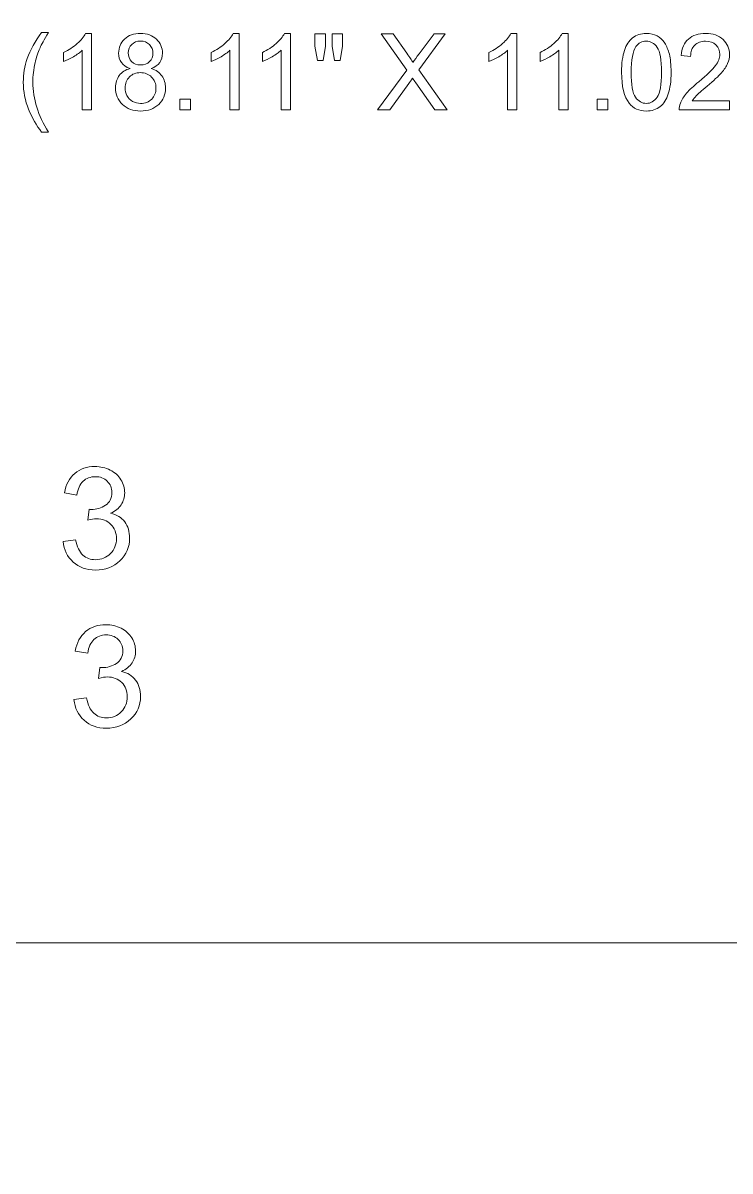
# Model space of a CAD drawing. Header units: millimetres. Extents: x -712 to 738, y -887 to 928.
# Drawn here: x 196.8 to 253.2, y 414.1 to 505.6 of the extents above; entities that cross this region are included whole.
import ezdxf

# ---------------------------------------------------------------- set-up
doc = ezdxf.new("R2010")
doc.units = ezdxf.units.MM
doc.header["$MEASUREMENT"] = 0
doc.layers.add('layer 1', color=7, linetype='Continuous')

msp = doc.modelspace()

# ---------------------------------------------------------------- linework, layer by layer
at = {"layer": 'layer 1', "lineweight": 9}
for points, knots in [([(-681.7377, -887.4186), (-681.7377, -887.4186), (706.7376, -887.4186), (706.7376, -887.4186), (706.7376, -887.4186), (723.657, -887.4186), (737.5, -873.5754), (737.5, -856.6561), (737.5, -856.6561), (737.5, -856.6561), (737.5, 556.8187), (737.5, 556.8187), (737.5, 556.8187), (737.5, 573.7381), (723.657, 587.5812), (706.7376, 587.5812), (706.7376, 587.5812), (706.7376, 587.5812), (-681.7377, 587.5812), (-681.7377, 587.5812), (-681.7377, 587.5812), (-698.657, 587.5812), (-712.5, 573.7381), (-712.5, 556.8187), (-712.5, 556.8187), (-712.5, 556.8187), (-712.5, -856.6561), (-712.5, -856.6561), (-712.5, -856.6561), (-712.5, -873.5754), (-698.657, -887.4186), (-681.7377, -887.4186)], [0, 0, 0, 0, 0.1111111, 0.1111111, 0.1111111, 0.1111111, 0.2222222, 0.2222222, 0.2222222, 0.2222222, 0.3333333, 0.3333333, 0.3333333, 0.3333333, 0.4444444, 0.4444444, 0.4444444, 0.4444444, 0.5555556, 0.5555556, 0.5555556, 0.5555556, 0.6666667, 0.6666667, 0.6666667, 0.6666667, 0.7777778, 0.7777778, 0.7777778, 0.7777778, 1, 1, 1, 1]), ([(37.5, 152.2598), (37.5, 152.2598), (317.5, 152.2598), (317.5, 152.2598), (317.5, 152.2598), (317.5, 152.2598), (317.5, 432.2598), (317.5, 432.2598), (317.5, 432.2598), (317.5, 432.2598), (37.5, 432.2598), (37.5, 432.2598), (37.5, 432.2598), (37.5, 432.2598), (37.5, 152.2598), (37.5, 152.2598)], [0, 0, 0, 0, 0.2, 0.2, 0.2, 0.2, 0.4, 0.4, 0.4, 0.4, 0.6, 0.6, 0.6, 0.6, 1, 1, 1, 1])]:
    msp.add_open_spline(points, degree=3, knots=knots, dxfattribs=at)
at = {"layer": 'layer 1', "color": 250, "lineweight": 9}
for points, knots in [([(198.3367, 496.8958), (197.9275, 497.4136), (197.5804, 498.019), (197.2968, 498.7132), (197.2968, 498.7132), (197.0131, 499.4074), (196.872, 500.1271), (196.872, 500.8707), (196.872, 500.8707), (196.872, 501.5268), (196.9779, 502.1547), (197.1895, 502.7544), (197.1895, 502.7544), (197.4379, 503.4515), (197.8203, 504.1457), (198.3367, 504.8371), (198.3367, 504.8371), (198.3367, 504.8371), (198.8701, 504.8371), (198.8701, 504.8371), (198.8701, 504.8371), (198.5371, 504.2642), (198.3155, 503.855), (198.2083, 503.6095), (198.2083, 503.6095), (198.0404, 503.2299), (197.9077, 502.8334), (197.8118, 502.42), (197.8118, 502.42), (197.6933, 501.905), (197.634, 501.3871), (197.634, 500.8664), (197.634, 500.8664), (197.634, 499.5415), (198.046, 498.2179), (198.8701, 496.8958), (198.8701, 496.8958), (198.8701, 496.8958), (198.3367, 496.8958), (198.3367, 496.8958)], [0, 0, 0, 0, 0.0909091, 0.0909091, 0.0909091, 0.0909091, 0.1818182, 0.1818182, 0.1818182, 0.1818182, 0.2727273, 0.2727273, 0.2727273, 0.2727273, 0.3636364, 0.3636364, 0.3636364, 0.3636364, 0.4545455, 0.4545455, 0.4545455, 0.4545455, 0.5454545, 0.5454545, 0.5454545, 0.5454545, 0.6363636, 0.6363636, 0.6363636, 0.6363636, 0.7272727, 0.7272727, 0.7272727, 0.7272727, 0.8181818, 0.8181818, 0.8181818, 0.8181818, 1, 1, 1, 1]), ([(202.3242, 498.6737), (202.3242, 498.6737), (201.5792, 498.6737), (201.5792, 498.6737), (201.5792, 498.6737), (201.5792, 498.6737), (201.5792, 503.4176), (201.5792, 503.4176), (201.5792, 503.4176), (201.4, 503.2454), (201.1644, 503.0747), (200.8737, 502.904), (200.8737, 502.904), (200.583, 502.7332), (200.3206, 502.6048), (200.0891, 502.5202), (200.0891, 502.5202), (200.0891, 502.5202), (200.0891, 503.2398), (200.0891, 503.2398), (200.0891, 503.2398), (200.5054, 503.4345), (200.8695, 503.6716), (201.1813, 503.951), (201.1813, 503.951), (201.4931, 504.2289), (201.7147, 504.4984), (201.8445, 504.7609), (201.8445, 504.7609), (201.8445, 504.7609), (202.3242, 504.7609), (202.3242, 504.7609), (202.3242, 504.7609), (202.3242, 504.7609), (202.3242, 498.6737), (202.3242, 498.6737)], [0, 0, 0, 0, 0.1, 0.1, 0.1, 0.1, 0.2, 0.2, 0.2, 0.2, 0.3, 0.3, 0.3, 0.3, 0.4, 0.4, 0.4, 0.4, 0.5, 0.5, 0.5, 0.5, 0.6, 0.6, 0.6, 0.6, 0.7, 0.7, 0.7, 0.7, 0.8, 0.8, 0.8, 0.8, 1, 1, 1, 1]), ([(205.3862, 501.96), (205.0771, 502.0729), (204.8485, 502.2351), (204.699, 502.444), (204.699, 502.444), (204.5508, 502.6542), (204.476, 502.9054), (204.476, 503.1975), (204.476, 503.1975), (204.476, 503.6391), (204.6341, 504.0088), (204.9501, 504.3094), (204.9501, 504.3094), (205.2676, 504.6099), (205.6881, 504.7609), (206.2144, 504.7609), (206.2144, 504.7609), (206.7422, 504.7609), (207.1683, 504.6071), (207.49, 504.2995), (207.49, 504.2995), (207.8117, 503.9919), (207.9726, 503.618), (207.9726, 503.1763), (207.9726, 503.1763), (207.9726, 502.8955), (207.8992, 502.65), (207.7525, 502.4426), (207.7525, 502.4426), (207.6057, 502.2337), (207.3828, 502.0729), (207.0822, 501.96), (207.0822, 501.96), (207.4533, 501.8386), (207.7341, 501.6439), (207.9274, 501.373), (207.9274, 501.373), (208.1207, 501.1035), (208.2181, 500.7818), (208.2181, 500.4064), (208.2181, 500.4064), (208.2181, 499.8886), (208.0347, 499.454), (207.6692, 499.1012), (207.6692, 499.1012), (207.3023, 498.7485), (206.8212, 498.5721), (206.2243, 498.5721), (206.2243, 498.5721), (205.6274, 498.5721), (205.1463, 498.7485), (204.7794, 499.1027), (204.7794, 499.1027), (204.4139, 499.4568), (204.2305, 499.8985), (204.2305, 500.4276), (204.2305, 500.4276), (204.2305, 500.8213), (204.3307, 501.1515), (204.5311, 501.4167), (204.5311, 501.4167), (204.7314, 501.6834), (205.0165, 501.864), (205.3862, 501.96)], [0, 0, 0, 0, 0.0588235, 0.0588235, 0.0588235, 0.0588235, 0.1176471, 0.1176471, 0.1176471, 0.1176471, 0.1764706, 0.1764706, 0.1764706, 0.1764706, 0.2352941, 0.2352941, 0.2352941, 0.2352941, 0.2941176, 0.2941176, 0.2941176, 0.2941176, 0.3529412, 0.3529412, 0.3529412, 0.3529412, 0.4117647, 0.4117647, 0.4117647, 0.4117647, 0.4705882, 0.4705882, 0.4705882, 0.4705882, 0.5294118, 0.5294118, 0.5294118, 0.5294118, 0.5882353, 0.5882353, 0.5882353, 0.5882353, 0.6470588, 0.6470588, 0.6470588, 0.6470588, 0.7058824, 0.7058824, 0.7058824, 0.7058824, 0.7647059, 0.7647059, 0.7647059, 0.7647059, 0.8235294, 0.8235294, 0.8235294, 0.8235294, 0.8823529, 0.8823529, 0.8823529, 0.8823529, 1, 1, 1, 1]), ([(214.0936, 498.6737), (214.0936, 498.6737), (213.3486, 498.6737), (213.3486, 498.6737), (213.3486, 498.6737), (213.3486, 498.6737), (213.3486, 503.4176), (213.3486, 503.4176), (213.3486, 503.4176), (213.1694, 503.2454), (212.9338, 503.0747), (212.6431, 502.904), (212.6431, 502.904), (212.3524, 502.7332), (212.09, 502.6048), (211.8585, 502.5202), (211.8585, 502.5202), (211.8585, 502.5202), (211.8585, 503.2398), (211.8585, 503.2398), (211.8585, 503.2398), (212.2748, 503.4345), (212.6389, 503.6716), (212.9507, 503.951), (212.9507, 503.951), (213.2625, 504.2289), (213.4841, 504.4984), (213.6139, 504.7609), (213.6139, 504.7609), (213.6139, 504.7609), (214.0936, 504.7609), (214.0936, 504.7609), (214.0936, 504.7609), (214.0936, 504.7609), (214.0936, 498.6737), (214.0936, 498.6737)], [0, 0, 0, 0, 0.1, 0.1, 0.1, 0.1, 0.2, 0.2, 0.2, 0.2, 0.3, 0.3, 0.3, 0.3, 0.4, 0.4, 0.4, 0.4, 0.5, 0.5, 0.5, 0.5, 0.6, 0.6, 0.6, 0.6, 0.7, 0.7, 0.7, 0.7, 0.8, 0.8, 0.8, 0.8, 1, 1, 1, 1]), ([(218.1743, 498.6737), (218.1743, 498.6737), (217.4293, 498.6737), (217.4293, 498.6737), (217.4293, 498.6737), (217.4293, 498.6737), (217.4293, 503.4176), (217.4293, 503.4176), (217.4293, 503.4176), (217.2501, 503.2454), (217.0145, 503.0747), (216.7238, 502.904), (216.7238, 502.904), (216.4331, 502.7332), (216.1707, 502.6048), (215.9392, 502.5202), (215.9392, 502.5202), (215.9392, 502.5202), (215.9392, 503.2398), (215.9392, 503.2398), (215.9392, 503.2398), (216.3555, 503.4345), (216.7196, 503.6716), (217.0314, 503.951), (217.0314, 503.951), (217.3432, 504.2289), (217.5648, 504.4984), (217.6946, 504.7609), (217.6946, 504.7609), (217.6946, 504.7609), (218.1743, 504.7609), (218.1743, 504.7609), (218.1743, 504.7609), (218.1743, 504.7609), (218.1743, 498.6737), (218.1743, 498.6737)], [0, 0, 0, 0, 0.1, 0.1, 0.1, 0.1, 0.2, 0.2, 0.2, 0.2, 0.3, 0.3, 0.3, 0.3, 0.4, 0.4, 0.4, 0.4, 0.5, 0.5, 0.5, 0.5, 0.6, 0.6, 0.6, 0.6, 0.7, 0.7, 0.7, 0.7, 0.8, 0.8, 0.8, 0.8, 1, 1, 1, 1]), ([(220.329, 502.5936), (220.329, 502.5936), (220.1229, 503.745), (220.1229, 503.745), (220.1229, 503.745), (220.1229, 503.745), (220.1229, 504.7355), (220.1229, 504.7355), (220.1229, 504.7355), (220.1229, 504.7355), (220.9696, 504.7355), (220.9696, 504.7355), (220.9696, 504.7355), (220.9696, 504.7355), (220.9696, 503.745), (220.9696, 503.745), (220.9696, 503.745), (220.9696, 503.745), (220.7833, 502.5936), (220.7833, 502.5936), (220.7833, 502.5936), (220.7833, 502.5936), (220.329, 502.5936), (220.329, 502.5936)], [0, 0, 0, 0, 0.1428571, 0.1428571, 0.1428571, 0.1428571, 0.2857143, 0.2857143, 0.2857143, 0.2857143, 0.4285714, 0.4285714, 0.4285714, 0.4285714, 0.5714286, 0.5714286, 0.5714286, 0.5714286, 0.7142857, 0.7142857, 0.7142857, 0.7142857, 1, 1, 1, 1]), ([(221.6962, 502.5936), (221.6962, 502.5936), (221.4945, 503.745), (221.4945, 503.745), (221.4945, 503.745), (221.4945, 503.745), (221.4945, 504.7355), (221.4945, 504.7355), (221.4945, 504.7355), (221.4945, 504.7355), (222.3411, 504.7355), (222.3411, 504.7355), (222.3411, 504.7355), (222.3411, 504.7355), (222.3411, 503.745), (222.3411, 503.745), (222.3411, 503.745), (222.3411, 503.745), (222.1421, 502.5936), (222.1421, 502.5936), (222.1421, 502.5936), (222.1421, 502.5936), (221.6962, 502.5936), (221.6962, 502.5936)], [0, 0, 0, 0, 0.1428571, 0.1428571, 0.1428571, 0.1428571, 0.2857143, 0.2857143, 0.2857143, 0.2857143, 0.4285714, 0.4285714, 0.4285714, 0.4285714, 0.5714286, 0.5714286, 0.5714286, 0.5714286, 0.7142857, 0.7142857, 0.7142857, 0.7142857, 1, 1, 1, 1]), ([(225.1279, 498.6737), (225.1279, 498.6737), (227.4702, 501.8189), (227.4702, 501.8189), (227.4702, 501.8189), (227.4702, 501.8189), (225.4073, 504.7355), (225.4073, 504.7355), (225.4073, 504.7355), (225.4073, 504.7355), (226.3625, 504.7355), (226.3625, 504.7355), (226.3625, 504.7355), (226.3625, 504.7355), (227.4674, 503.1848), (227.4674, 503.1848), (227.4674, 503.1848), (227.6974, 502.8631), (227.8568, 502.6175), (227.9485, 502.4468), (227.9485, 502.4468), (228.0854, 502.6585), (228.2463, 502.8842), (228.4311, 503.1227), (228.4311, 503.1227), (228.4311, 503.1227), (229.6418, 504.7355), (229.6418, 504.7355), (229.6418, 504.7355), (229.6418, 504.7355), (230.5209, 504.7355), (230.5209, 504.7355), (230.5209, 504.7355), (230.5209, 504.7355), (228.4156, 501.8542), (228.4156, 501.8542), (228.4156, 501.8542), (228.4156, 501.8542), (230.6817, 498.6737), (230.6817, 498.6737), (230.6817, 498.6737), (230.6817, 498.6737), (229.6968, 498.6737), (229.6968, 498.6737), (229.6968, 498.6737), (229.6968, 498.6737), (228.1673, 500.8354), (228.1673, 500.8354), (228.1673, 500.8354), (228.0798, 500.9582), (227.9965, 501.0809), (227.9189, 501.2023), (227.9189, 501.2023), (227.7835, 500.9991), (227.6875, 500.8566), (227.6282, 500.7761), (227.6282, 500.7761), (227.6282, 500.7761), (226.0916, 498.6737), (226.0916, 498.6737), (226.0916, 498.6737), (226.0916, 498.6737), (225.1279, 498.6737), (225.1279, 498.6737)], [0, 0, 0, 0, 0.0588235, 0.0588235, 0.0588235, 0.0588235, 0.1176471, 0.1176471, 0.1176471, 0.1176471, 0.1764706, 0.1764706, 0.1764706, 0.1764706, 0.2352941, 0.2352941, 0.2352941, 0.2352941, 0.2941176, 0.2941176, 0.2941176, 0.2941176, 0.3529412, 0.3529412, 0.3529412, 0.3529412, 0.4117647, 0.4117647, 0.4117647, 0.4117647, 0.4705882, 0.4705882, 0.4705882, 0.4705882, 0.5294118, 0.5294118, 0.5294118, 0.5294118, 0.5882353, 0.5882353, 0.5882353, 0.5882353, 0.6470588, 0.6470588, 0.6470588, 0.6470588, 0.7058824, 0.7058824, 0.7058824, 0.7058824, 0.7647059, 0.7647059, 0.7647059, 0.7647059, 0.8235294, 0.8235294, 0.8235294, 0.8235294, 0.8823529, 0.8823529, 0.8823529, 0.8823529, 1, 1, 1, 1]), ([(236.2398, 498.6737), (236.2398, 498.6737), (235.4948, 498.6737), (235.4948, 498.6737), (235.4948, 498.6737), (235.4948, 498.6737), (235.4948, 503.4176), (235.4948, 503.4176), (235.4948, 503.4176), (235.3156, 503.2454), (235.08, 503.0747), (234.7893, 502.904), (234.7893, 502.904), (234.4986, 502.7332), (234.2362, 502.6048), (234.0047, 502.5202), (234.0047, 502.5202), (234.0047, 502.5202), (234.0047, 503.2398), (234.0047, 503.2398), (234.0047, 503.2398), (234.421, 503.4345), (234.7851, 503.6716), (235.0969, 503.951), (235.0969, 503.951), (235.4087, 504.2289), (235.6303, 504.4984), (235.7601, 504.7609), (235.7601, 504.7609), (235.7601, 504.7609), (236.2398, 504.7609), (236.2398, 504.7609), (236.2398, 504.7609), (236.2398, 504.7609), (236.2398, 498.6737), (236.2398, 498.6737)], [0, 0, 0, 0, 0.1, 0.1, 0.1, 0.1, 0.2, 0.2, 0.2, 0.2, 0.3, 0.3, 0.3, 0.3, 0.4, 0.4, 0.4, 0.4, 0.5, 0.5, 0.5, 0.5, 0.6, 0.6, 0.6, 0.6, 0.7, 0.7, 0.7, 0.7, 0.8, 0.8, 0.8, 0.8, 1, 1, 1, 1]), ([(240.3205, 498.6737), (240.3205, 498.6737), (239.5755, 498.6737), (239.5755, 498.6737), (239.5755, 498.6737), (239.5755, 498.6737), (239.5755, 503.4176), (239.5755, 503.4176), (239.5755, 503.4176), (239.3963, 503.2454), (239.1607, 503.0747), (238.87, 502.904), (238.87, 502.904), (238.5793, 502.7332), (238.3169, 502.6048), (238.0854, 502.5202), (238.0854, 502.5202), (238.0854, 502.5202), (238.0854, 503.2398), (238.0854, 503.2398), (238.0854, 503.2398), (238.5017, 503.4345), (238.8658, 503.6716), (239.1776, 503.951), (239.1776, 503.951), (239.4894, 504.2289), (239.711, 504.4984), (239.8408, 504.7609), (239.8408, 504.7609), (239.8408, 504.7609), (240.3205, 504.7609), (240.3205, 504.7609), (240.3205, 504.7609), (240.3205, 504.7609), (240.3205, 498.6737), (240.3205, 498.6737)], [0, 0, 0, 0, 0.1, 0.1, 0.1, 0.1, 0.2, 0.2, 0.2, 0.2, 0.3, 0.3, 0.3, 0.3, 0.4, 0.4, 0.4, 0.4, 0.5, 0.5, 0.5, 0.5, 0.6, 0.6, 0.6, 0.6, 0.7, 0.7, 0.7, 0.7, 0.8, 0.8, 0.8, 0.8, 1, 1, 1, 1]), ([(244.5875, 501.6651), (244.5875, 502.3805), (244.6609, 502.959), (244.8076, 503.3964), (244.8076, 503.3964), (244.9558, 503.8353), (245.1745, 504.1725), (245.4651, 504.4081), (245.4651, 504.4081), (245.7544, 504.6438), (246.1199, 504.7609), (246.5601, 504.7609), (246.5601, 504.7609), (246.8846, 504.7609), (247.1697, 504.696), (247.4166, 504.5648), (247.4166, 504.5648), (247.6621, 504.4335), (247.8653, 504.2445), (248.0233, 503.9975), (248.0233, 503.9975), (248.1814, 503.752), (248.3056, 503.4515), (248.3959, 503.0973), (248.3959, 503.0973), (248.4876, 502.7431), (248.5327, 502.2648), (248.5327, 501.6651), (248.5327, 501.6651), (248.5327, 500.9539), (248.4594, 500.3782), (248.314, 499.9408), (248.314, 499.9408), (248.1687, 499.502), (247.95, 499.1647), (247.6593, 498.9277), (247.6593, 498.9277), (247.37, 498.6906), (247.0032, 498.5721), (246.5601, 498.5721), (246.5601, 498.5721), (245.9773, 498.5721), (245.5188, 498.7795), (245.1858, 499.1958), (245.1858, 499.1958), (244.7864, 499.7038), (244.5875, 500.5264), (244.5875, 501.6651)], [0, 0, 0, 0, 0.0769231, 0.0769231, 0.0769231, 0.0769231, 0.1538462, 0.1538462, 0.1538462, 0.1538462, 0.2307692, 0.2307692, 0.2307692, 0.2307692, 0.3076923, 0.3076923, 0.3076923, 0.3076923, 0.3846154, 0.3846154, 0.3846154, 0.3846154, 0.4615385, 0.4615385, 0.4615385, 0.4615385, 0.5384615, 0.5384615, 0.5384615, 0.5384615, 0.6153846, 0.6153846, 0.6153846, 0.6153846, 0.6923077, 0.6923077, 0.6923077, 0.6923077, 0.7692308, 0.7692308, 0.7692308, 0.7692308, 0.8461538, 0.8461538, 0.8461538, 0.8461538, 1, 1, 1, 1]), ([(253.199, 499.3849), (253.199, 499.3849), (253.199, 498.6737), (253.199, 498.6737), (253.199, 498.6737), (253.199, 498.6737), (249.186, 498.6737), (249.186, 498.6737), (249.186, 498.6737), (249.1804, 498.8529), (249.21, 499.025), (249.2735, 499.1915), (249.2735, 499.1915), (249.3765, 499.4639), (249.5416, 499.7334), (249.7688, 499.9972), (249.7688, 499.9972), (249.996, 500.2611), (250.3205, 500.5659), (250.7424, 500.9116), (250.7424, 500.9116), (251.3985, 501.452), (251.8444, 501.8796), (252.0772, 502.1956), (252.0772, 502.1956), (252.3115, 502.5117), (252.4286, 502.8108), (252.4286, 503.0931), (252.4286, 503.0931), (252.4286, 503.388), (252.3227, 503.6363), (252.1111, 503.8395), (252.1111, 503.8395), (251.8994, 504.0413), (251.6229, 504.1429), (251.2828, 504.1429), (251.2828, 504.1429), (250.923, 504.1429), (250.6352, 504.0356), (250.4193, 503.8211), (250.4193, 503.8211), (250.2034, 503.6081), (250.0947, 503.3118), (250.0919, 502.9322), (250.0919, 502.9322), (250.0919, 502.9322), (249.3299, 503.0084), (249.3299, 503.0084), (249.3299, 503.0084), (249.3822, 503.5785), (249.5797, 504.0131), (249.9212, 504.3122), (249.9212, 504.3122), (250.264, 504.6113), (250.7226, 504.7609), (251.2997, 504.7609), (251.2997, 504.7609), (251.8811, 504.7609), (252.3425, 504.6), (252.6811, 504.2769), (252.6811, 504.2769), (253.0212, 503.9538), (253.1905, 503.5531), (253.1905, 503.0761), (253.1905, 503.0761), (253.1905, 502.8334), (253.1411, 502.595), (253.041, 502.3607), (253.041, 502.3607), (252.9422, 502.1251), (252.7771, 501.8782), (252.5471, 501.6185), (252.5471, 501.6185), (252.3157, 501.3603), (251.9333, 501.0033), (251.3999, 500.5518), (251.3999, 500.5518), (250.9526, 500.1765), (250.6648, 499.9225), (250.5378, 499.7884), (250.5378, 499.7884), (250.4108, 499.6544), (250.3064, 499.5203), (250.2231, 499.3849), (250.2231, 499.3849), (250.2231, 499.3849), (253.199, 499.3849), (253.199, 499.3849)], [0, 0, 0, 0, 0.0434783, 0.0434783, 0.0434783, 0.0434783, 0.0869565, 0.0869565, 0.0869565, 0.0869565, 0.1304348, 0.1304348, 0.1304348, 0.1304348, 0.173913, 0.173913, 0.173913, 0.173913, 0.2173913, 0.2173913, 0.2173913, 0.2173913, 0.2608696, 0.2608696, 0.2608696, 0.2608696, 0.3043478, 0.3043478, 0.3043478, 0.3043478, 0.3478261, 0.3478261, 0.3478261, 0.3478261, 0.3913043, 0.3913043, 0.3913043, 0.3913043, 0.4347826, 0.4347826, 0.4347826, 0.4347826, 0.4782609, 0.4782609, 0.4782609, 0.4782609, 0.5217391, 0.5217391, 0.5217391, 0.5217391, 0.5652174, 0.5652174, 0.5652174, 0.5652174, 0.6086957, 0.6086957, 0.6086957, 0.6086957, 0.6521739, 0.6521739, 0.6521739, 0.6521739, 0.6956522, 0.6956522, 0.6956522, 0.6956522, 0.7391304, 0.7391304, 0.7391304, 0.7391304, 0.7826087, 0.7826087, 0.7826087, 0.7826087, 0.826087, 0.826087, 0.826087, 0.826087, 0.8695652, 0.8695652, 0.8695652, 0.8695652, 0.9130435, 0.9130435, 0.9130435, 0.9130435, 1, 1, 1, 1]), ([(205.238, 503.2243), (205.238, 502.9364), (205.3297, 502.7022), (205.5117, 502.5202), (205.5117, 502.5202), (205.6952, 502.3382), (205.935, 502.2464), (206.2328, 502.2464), (206.2328, 502.2464), (206.522, 502.2464), (206.7563, 502.3367), (206.9383, 502.5174), (206.9383, 502.5174), (207.1203, 502.698), (207.2106, 502.9195), (207.2106, 503.182), (207.2106, 503.182), (207.2106, 503.4557), (207.1175, 503.6857), (206.9298, 503.8719), (206.9298, 503.8719), (206.7436, 504.0582), (206.5079, 504.1513), (206.2243, 504.1513), (206.2243, 504.1513), (205.9379, 504.1513), (205.7022, 504.0596), (205.516, 503.8776), (205.516, 503.8776), (205.3311, 503.6956), (205.238, 503.4783), (205.238, 503.2243)], [0, 0, 0, 0, 0.1111111, 0.1111111, 0.1111111, 0.1111111, 0.2222222, 0.2222222, 0.2222222, 0.2222222, 0.3333333, 0.3333333, 0.3333333, 0.3333333, 0.4444444, 0.4444444, 0.4444444, 0.4444444, 0.5555556, 0.5555556, 0.5555556, 0.5555556, 0.6666667, 0.6666667, 0.6666667, 0.6666667, 0.7777778, 0.7777778, 0.7777778, 0.7777778, 1, 1, 1, 1]), ([(245.3494, 501.6623), (245.3494, 500.6647), (245.4651, 500.0015), (245.698, 499.6741), (245.698, 499.6741), (245.9308, 499.3454), (246.2186, 499.1817), (246.5601, 499.1817), (246.5601, 499.1817), (246.9016, 499.1817), (247.1894, 499.3468), (247.4222, 499.6755), (247.4222, 499.6755), (247.6551, 500.0057), (247.7708, 500.6675), (247.7708, 501.6623), (247.7708, 501.6623), (247.7708, 502.6599), (247.6551, 503.3231), (247.4222, 503.6504), (247.4222, 503.6504), (247.1908, 503.9792), (246.9002, 504.1429), (246.5516, 504.1429), (246.5516, 504.1429), (246.2102, 504.1429), (245.9364, 503.9975), (245.7318, 503.7083), (245.7318, 503.7083), (245.4764, 503.34), (245.3494, 502.657), (245.3494, 501.6623)], [0, 0, 0, 0, 0.1111111, 0.1111111, 0.1111111, 0.1111111, 0.2222222, 0.2222222, 0.2222222, 0.2222222, 0.3333333, 0.3333333, 0.3333333, 0.3333333, 0.4444444, 0.4444444, 0.4444444, 0.4444444, 0.5555556, 0.5555556, 0.5555556, 0.5555556, 0.6666667, 0.6666667, 0.6666667, 0.6666667, 0.7777778, 0.7777778, 0.7777778, 0.7777778, 1, 1, 1, 1]), ([(204.9925, 500.422), (204.9925, 500.2089), (205.0419, 500.0043), (205.1406, 499.8053), (205.1406, 499.8053), (205.2394, 499.6078), (205.389, 499.454), (205.5893, 499.3454), (205.5893, 499.3454), (205.7883, 499.2367), (206.0028, 499.1817), (206.2299, 499.1817), (206.2299, 499.1817), (206.5884, 499.1817), (206.8818, 499.296), (207.1118, 499.5246), (207.1118, 499.5246), (207.3418, 499.7531), (207.4561, 500.0438), (207.4561, 500.3966), (207.4561, 500.3966), (207.4561, 500.755), (207.3376, 501.0513), (207.102, 501.2855), (207.102, 501.2855), (206.8649, 501.5198), (206.5658, 501.6369), (206.206, 501.6369), (206.206, 501.6369), (205.8532, 501.6369), (205.5639, 501.5212), (205.3354, 501.2898), (205.3354, 501.2898), (205.1068, 501.0583), (204.9925, 500.7691), (204.9925, 500.422)], [0, 0, 0, 0, 0.1, 0.1, 0.1, 0.1, 0.2, 0.2, 0.2, 0.2, 0.3, 0.3, 0.3, 0.3, 0.4, 0.4, 0.4, 0.4, 0.5, 0.5, 0.5, 0.5, 0.6, 0.6, 0.6, 0.6, 0.7, 0.7, 0.7, 0.7, 0.8, 0.8, 0.8, 0.8, 1, 1, 1, 1]), ([(209.3624, 498.6737), (209.3624, 498.6737), (209.3624, 499.5203), (209.3624, 499.5203), (209.3624, 499.5203), (209.3624, 499.5203), (210.209, 499.5203), (210.209, 499.5203), (210.209, 499.5203), (210.209, 499.5203), (210.209, 498.6737), (210.209, 498.6737), (210.209, 498.6737), (210.209, 498.6737), (209.3624, 498.6737), (209.3624, 498.6737)], [0, 0, 0, 0, 0.2, 0.2, 0.2, 0.2, 0.4, 0.4, 0.4, 0.4, 0.6, 0.6, 0.6, 0.6, 1, 1, 1, 1]), ([(242.6501, 498.6737), (242.6501, 498.6737), (242.6501, 499.5203), (242.6501, 499.5203), (242.6501, 499.5203), (242.6501, 499.5203), (243.4967, 499.5203), (243.4967, 499.5203), (243.4967, 499.5203), (243.4967, 499.5203), (243.4967, 498.6737), (243.4967, 498.6737), (243.4967, 498.6737), (243.4967, 498.6737), (242.6501, 498.6737), (242.6501, 498.6737)], [0, 0, 0, 0, 0.2, 0.2, 0.2, 0.2, 0.4, 0.4, 0.4, 0.4, 0.6, 0.6, 0.6, 0.6, 1, 1, 1, 1]), ([(200.0447, 464.2612), (200.0447, 464.2612), (201.0409, 464.3967), (201.0409, 464.3967), (201.0409, 464.3967), (201.1559, 463.8322), (201.3484, 463.4258), (201.622, 463.1775), (201.622, 463.1775), (201.8956, 462.9291), (202.2314, 462.8049), (202.6295, 462.8049), (202.6295, 462.8049), (203.1011, 462.8049), (203.4992, 462.9667), (203.8199, 463.2903), (203.8199, 463.2903), (204.1406, 463.614), (204.3011, 464.0147), (204.3011, 464.4926), (204.3011, 464.4926), (204.3011, 464.9479), (204.1519, 465.3242), (203.852, 465.6215), (203.852, 465.6215), (203.5539, 465.9169), (203.1747, 466.0655), (202.7125, 466.0655), (202.7125, 466.0655), (202.5238, 466.0655), (202.2898, 466.0279), (202.0088, 465.9545), (202.0088, 465.9545), (202.0088, 465.9545), (202.1201, 466.8238), (202.1201, 466.8238), (202.1201, 466.8238), (202.1861, 466.8162), (202.2408, 466.8125), (202.2804, 466.8125), (202.2804, 466.8125), (202.7068, 466.8125), (203.0879, 466.9235), (203.4294, 467.1436), (203.4294, 467.1436), (203.769, 467.3638), (203.9388, 467.7024), (203.9388, 468.1596), (203.9388, 468.1596), (203.9388, 468.5228), (203.8142, 468.8238), (203.5671, 469.0627), (203.5671, 469.0627), (203.32, 469.3017), (203.0011, 469.4202), (202.6106, 469.4202), (202.6106, 469.4202), (202.222, 469.4202), (201.8993, 469.2979), (201.6409, 469.0533), (201.6409, 469.0533), (201.3823, 468.8087), (201.2163, 468.4418), (201.1428, 467.9527), (201.1428, 467.9527), (201.1428, 467.9527), (200.1466, 468.1333), (200.1466, 468.1333), (200.1466, 468.1333), (200.2692, 468.7993), (200.5446, 469.3167), (200.9767, 469.6836), (200.9767, 469.6836), (201.4069, 470.0505), (201.9446, 470.233), (202.5861, 470.233), (202.5861, 470.233), (203.0276, 470.233), (203.4351, 470.1389), (203.8067, 469.9489), (203.8067, 469.9489), (204.1802, 469.7608), (204.4651, 469.503), (204.6613, 469.1775), (204.6613, 469.1775), (204.8595, 468.8501), (204.9576, 468.5039), (204.9576, 468.137), (204.9576, 468.137), (204.9576, 467.789), (204.8632, 467.4729), (204.6765, 467.1869), (204.6765, 467.1869), (204.4878, 466.9009), (204.2086, 466.6733), (203.8407, 466.5039), (203.8407, 466.5039), (204.3199, 466.3948), (204.6915, 466.1653), (204.9576, 465.8172), (204.9576, 465.8172), (205.2217, 465.471), (205.3537, 465.0345), (205.3537, 464.5133), (205.3537, 464.5133), (205.3537, 463.8078), (205.0953, 463.2076), (204.5802, 462.7165), (204.5802, 462.7165), (204.0633, 462.2254), (203.4105, 461.9808), (202.6218, 461.9808), (202.6218, 461.9808), (201.9106, 461.9808), (201.3201, 462.1934), (200.8503, 462.6168), (200.8503, 462.6168), (200.3787, 463.0401), (200.1108, 463.5876), (200.0447, 464.2612)], [0, 0, 0, 0, 0.0322581, 0.0322581, 0.0322581, 0.0322581, 0.0645161, 0.0645161, 0.0645161, 0.0645161, 0.0967742, 0.0967742, 0.0967742, 0.0967742, 0.1290323, 0.1290323, 0.1290323, 0.1290323, 0.1612903, 0.1612903, 0.1612903, 0.1612903, 0.1935484, 0.1935484, 0.1935484, 0.1935484, 0.2258065, 0.2258065, 0.2258065, 0.2258065, 0.2580645, 0.2580645, 0.2580645, 0.2580645, 0.2903226, 0.2903226, 0.2903226, 0.2903226, 0.3225806, 0.3225806, 0.3225806, 0.3225806, 0.3548387, 0.3548387, 0.3548387, 0.3548387, 0.3870968, 0.3870968, 0.3870968, 0.3870968, 0.4193548, 0.4193548, 0.4193548, 0.4193548, 0.4516129, 0.4516129, 0.4516129, 0.4516129, 0.483871, 0.483871, 0.483871, 0.483871, 0.516129, 0.516129, 0.516129, 0.516129, 0.5483871, 0.5483871, 0.5483871, 0.5483871, 0.5806452, 0.5806452, 0.5806452, 0.5806452, 0.6129032, 0.6129032, 0.6129032, 0.6129032, 0.6451613, 0.6451613, 0.6451613, 0.6451613, 0.6774194, 0.6774194, 0.6774194, 0.6774194, 0.7096774, 0.7096774, 0.7096774, 0.7096774, 0.7419355, 0.7419355, 0.7419355, 0.7419355, 0.7741935, 0.7741935, 0.7741935, 0.7741935, 0.8064516, 0.8064516, 0.8064516, 0.8064516, 0.8387097, 0.8387097, 0.8387097, 0.8387097, 0.8709677, 0.8709677, 0.8709677, 0.8709677, 0.9032258, 0.9032258, 0.9032258, 0.9032258, 0.9354839, 0.9354839, 0.9354839, 0.9354839, 1, 1, 1, 1]), ([(200.9135, 451.6496), (200.9135, 451.6496), (201.9097, 451.7851), (201.9097, 451.7851), (201.9097, 451.7851), (202.0247, 451.2206), (202.2171, 450.8142), (202.4908, 450.5659), (202.4908, 450.5659), (202.7643, 450.3175), (203.1002, 450.1933), (203.4983, 450.1933), (203.4983, 450.1933), (203.9698, 450.1933), (204.3679, 450.3551), (204.6887, 450.6787), (204.6887, 450.6787), (205.0094, 451.0024), (205.1698, 451.4031), (205.1698, 451.881), (205.1698, 451.881), (205.1698, 452.3363), (205.0207, 452.7126), (204.7208, 453.0099), (204.7208, 453.0099), (204.4227, 453.3053), (204.0435, 453.4539), (203.5813, 453.4539), (203.5813, 453.4539), (203.3926, 453.4539), (203.1586, 453.4163), (202.8776, 453.3429), (202.8776, 453.3429), (202.8776, 453.3429), (202.9889, 454.2122), (202.9889, 454.2122), (202.9889, 454.2122), (203.0548, 454.2046), (203.1096, 454.2009), (203.1492, 454.2009), (203.1492, 454.2009), (203.5756, 454.2009), (203.9567, 454.3119), (204.2981, 454.532), (204.2981, 454.532), (204.6378, 454.7522), (204.8075, 455.0908), (204.8075, 455.548), (204.8075, 455.548), (204.8075, 455.9112), (204.683, 456.2122), (204.4359, 456.4511), (204.4359, 456.4511), (204.1887, 456.6901), (203.8699, 456.8086), (203.4794, 456.8086), (203.4794, 456.8086), (203.0907, 456.8086), (202.7681, 456.6863), (202.5096, 456.4417), (202.5096, 456.4417), (202.2511, 456.1971), (202.0851, 455.8302), (202.0116, 455.3411), (202.0116, 455.3411), (202.0116, 455.3411), (201.0153, 455.5217), (201.0153, 455.5217), (201.0153, 455.5217), (201.138, 456.1877), (201.4134, 456.7051), (201.8455, 457.072), (201.8455, 457.072), (202.2757, 457.4389), (202.8134, 457.6214), (203.4548, 457.6214), (203.4548, 457.6214), (203.8963, 457.6214), (204.3039, 457.5273), (204.6755, 457.3373), (204.6755, 457.3373), (205.049, 457.1492), (205.3339, 456.8914), (205.5301, 456.5659), (205.5301, 456.5659), (205.7283, 456.2385), (205.8263, 455.8923), (205.8263, 455.5254), (205.8263, 455.5254), (205.8263, 455.1774), (205.732, 454.8613), (205.5453, 454.5753), (205.5453, 454.5753), (205.3566, 454.2893), (205.0774, 454.0617), (204.7095, 453.8923), (204.7095, 453.8923), (205.1887, 453.7832), (205.5603, 453.5537), (205.8263, 453.2056), (205.8263, 453.2056), (206.0905, 452.8594), (206.2225, 452.4229), (206.2225, 451.9017), (206.2225, 451.9017), (206.2225, 451.1962), (205.9641, 450.596), (205.449, 450.1049), (205.449, 450.1049), (204.9321, 449.6138), (204.2793, 449.3692), (203.4906, 449.3692), (203.4906, 449.3692), (202.7794, 449.3692), (202.1889, 449.5818), (201.7191, 450.0052), (201.7191, 450.0052), (201.2475, 450.4285), (200.9795, 450.976), (200.9135, 451.6496)], [0, 0, 0, 0, 0.0322581, 0.0322581, 0.0322581, 0.0322581, 0.0645161, 0.0645161, 0.0645161, 0.0645161, 0.0967742, 0.0967742, 0.0967742, 0.0967742, 0.1290323, 0.1290323, 0.1290323, 0.1290323, 0.1612903, 0.1612903, 0.1612903, 0.1612903, 0.1935484, 0.1935484, 0.1935484, 0.1935484, 0.2258065, 0.2258065, 0.2258065, 0.2258065, 0.2580645, 0.2580645, 0.2580645, 0.2580645, 0.2903226, 0.2903226, 0.2903226, 0.2903226, 0.3225806, 0.3225806, 0.3225806, 0.3225806, 0.3548387, 0.3548387, 0.3548387, 0.3548387, 0.3870968, 0.3870968, 0.3870968, 0.3870968, 0.4193548, 0.4193548, 0.4193548, 0.4193548, 0.4516129, 0.4516129, 0.4516129, 0.4516129, 0.483871, 0.483871, 0.483871, 0.483871, 0.516129, 0.516129, 0.516129, 0.516129, 0.5483871, 0.5483871, 0.5483871, 0.5483871, 0.5806452, 0.5806452, 0.5806452, 0.5806452, 0.6129032, 0.6129032, 0.6129032, 0.6129032, 0.6451613, 0.6451613, 0.6451613, 0.6451613, 0.6774194, 0.6774194, 0.6774194, 0.6774194, 0.7096774, 0.7096774, 0.7096774, 0.7096774, 0.7419355, 0.7419355, 0.7419355, 0.7419355, 0.7741935, 0.7741935, 0.7741935, 0.7741935, 0.8064516, 0.8064516, 0.8064516, 0.8064516, 0.8387097, 0.8387097, 0.8387097, 0.8387097, 0.8709677, 0.8709677, 0.8709677, 0.8709677, 0.9032258, 0.9032258, 0.9032258, 0.9032258, 0.9354839, 0.9354839, 0.9354839, 0.9354839, 1, 1, 1, 1])]:
    msp.add_open_spline(points, degree=3, knots=knots, dxfattribs=at)

doc.saveas('drawing.dxf')
